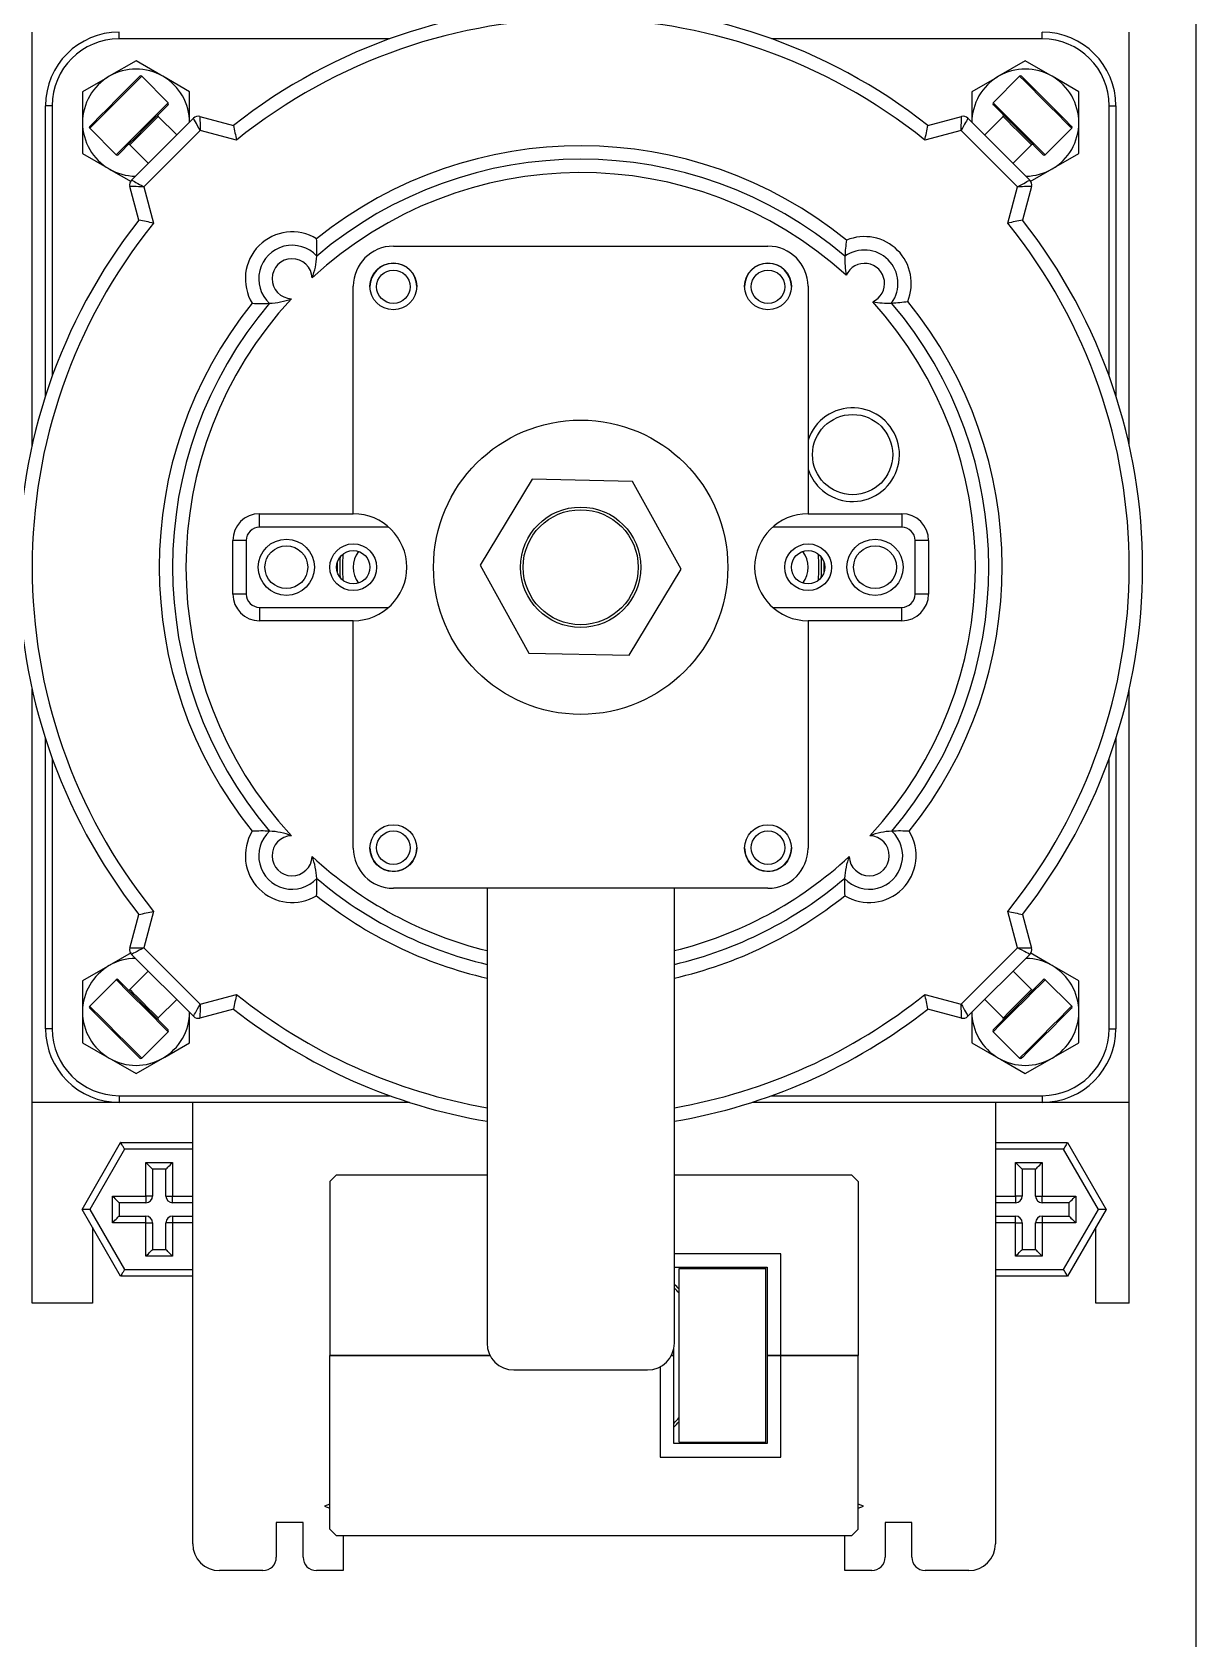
# Model space of a CAD drawing. Header units: millimetres. Extents: x 4754612 to 5801174, y 2368242 to 2777223.
# Drawn here: x 5084166.3 to 5084228.4, y 2602960.3 to 2603046 of the extents above; entities that cross this region are included whole.
import ezdxf

# ---------------------------------------------------------------- set-up
doc = ezdxf.new("R2010")
doc.units = ezdxf.units.MM
doc.header["$LTSCALE"] = 1000
doc.layers.add('(주)하나기공-LEADER', color=7, linetype='Continuous')

msp = doc.modelspace()

# ---------------------------------------------------------------- linework, layer by layer
at = {"layer": '(주)하나기공-LEADER', "color": 8, "linetype": 'ByBlock', "lineweight": -2}
for p, q in [((5084166.315, 2603023.986), (5084166.315, 2603046.05)), ((5084170.958, 2603045.693), (5084170.958, 2603046.05)), ((5084185.405, 2603045.693), (5084170.958, 2603045.693)), ((5084220.243, 2603045.693), (5084205.796, 2603045.693)), ((5084220.243, 2603045.693), (5084220.243, 2603046.05)), ((5084224.886, 2603023.986), (5084224.886, 2603046.05)), ((5084171.862, 2603044.516), (5084170.433, 2603043.691)), ((5084219.339, 2603044.516), (5084217.91, 2603043.691)), ((5084170.841, 2603042.469), (5084172.064, 2603043.692)), ((5084173.579, 2603042.278), (5084172.165, 2603043.692)), ((5084174.719, 2603042.867), (5084173.29, 2603043.691)), ((5084219.036, 2603043.692), (5084217.622, 2603042.278)), ((5084222.196, 2603042.867), (5084220.768, 2603043.691)), ((5084169.005, 2603042.867), (5084169.005, 2603041.217)), ((5084174.719, 2603041.217), (5084174.719, 2603042.867)), ((5084216.482, 2603042.867), (5084216.482, 2603041.217)), ((5084222.196, 2603041.217), (5084222.196, 2603042.867)), ((5084167.386, 2603042.121), (5084167.029, 2603042.121)), ((5084167.029, 2603026.626), (5084167.029, 2603042.121)), ((5084167.386, 2603042.121), (5084167.386, 2603027.674)), ((5084172.31, 2603041.009), (5084173.579, 2603042.278)), ((5084173.579, 2603042.177), (5084172.356, 2603040.954)), ((5084223.815, 2603042.121), (5084224.172, 2603042.121)), ((5084223.815, 2603027.674), (5084223.815, 2603042.121)), ((5084224.172, 2603042.121), (5084224.172, 2603026.626)), ((5084169.005, 2603041.217), (5084169.005, 2603039.568)), ((5084170.801, 2603039.5), (5084172.31, 2603041.009)), ((5084171.625, 2603038.153), (5084174.926, 2603041.454)), ((5084173.049, 2603041.545), (5084172.356, 2603040.853)), ((5084174.033, 2603040.561), (5084173.049, 2603041.545)), ((5084175.271, 2603041.547), (5084177.063, 2603041.066)), ((5084214.137, 2603041.066), (5084215.93, 2603041.547)), ((5084216.275, 2603041.454), (5084219.576, 2603038.153)), ((5084218.152, 2603041.545), (5084217.168, 2603040.561)), ((5084221.739, 2603041.09), (5084221.814, 2603041.015)), ((5084222.196, 2603039.568), (5084222.196, 2603041.217)), ((5084169.387, 2603040.914), (5084170.801, 2603039.5)), ((5084172.356, 2603040.853), (5084171.534, 2603040.03)), ((5084175.285, 2603040.803), (5084172.276, 2603037.794)), ((5084177.226, 2603040.283), (5084175.285, 2603040.803)), ((5084215.916, 2603040.803), (5084213.974, 2603040.283)), ((5084218.925, 2603037.794), (5084215.916, 2603040.803)), ((5084220.4, 2603039.5), (5084221.814, 2603040.914)), ((5084169.005, 2603039.568), (5084170.433, 2603038.743)), ((5084171.534, 2603040.03), (5084172.518, 2603039.046)), ((5084218.683, 2603039.046), (5084219.667, 2603040.03)), ((5084220.322, 2603039.578), (5084220.4, 2603039.5)), ((5084219.598, 2603038.068), (5084220.768, 2603038.743)), ((5084172.013, 2603036.015), (5084171.532, 2603037.808)), ((5084172.276, 2603037.794), (5084172.796, 2603035.853)), ((5084218.405, 2603035.853), (5084218.925, 2603037.794)), ((5084219.668, 2603037.808), (5084219.188, 2603036.015)), ((5084185.6, 2603034.621), (5084205.6, 2603034.621)), ((5084183.458, 2603020.336), (5084183.458, 2603032.479)), ((5084207.743, 2603032.479), (5084207.743, 2603020.336)), ((5084193.014, 2603022.175), (5084190.24, 2603017.587)), ((5084198.374, 2603022.066), (5084193.014, 2603022.175)), ((5084200.96, 2603017.37), (5084198.374, 2603022.066)), ((5084178.458, 2603019.621), (5084178.458, 2603020.336)), ((5084178.458, 2603020.336), (5084183.458, 2603020.336)), ((5084185.347, 2603019.621), (5084178.458, 2603019.621)), ((5084212.743, 2603019.621), (5084205.853, 2603019.621)), ((5084207.743, 2603020.336), (5084212.743, 2603020.336)), ((5084212.743, 2603020.336), (5084212.743, 2603019.621)), ((5084177.029, 2603016.05), (5084177.029, 2603018.907)), ((5084177.743, 2603018.907), (5084177.029, 2603018.907)), ((5084177.743, 2603018.907), (5084177.743, 2603016.05)), ((5084213.458, 2603016.05), (5084213.458, 2603018.907)), ((5084214.172, 2603018.907), (5084213.458, 2603018.907)), ((5084214.172, 2603018.907), (5084214.172, 2603016.05)), ((5084190.24, 2603017.587), (5084192.827, 2603012.891)), ((5084198.187, 2603012.783), (5084200.96, 2603017.37)), ((5084177.743, 2603016.05), (5084177.029, 2603016.05)), ((5084178.458, 2603015.336), (5084178.458, 2603014.621)), ((5084178.458, 2603015.336), (5084185.347, 2603015.336)), ((5084205.853, 2603015.336), (5084212.743, 2603015.336)), ((5084212.743, 2603014.621), (5084212.743, 2603015.336)), ((5084214.172, 2603016.05), (5084213.458, 2603016.05)), ((5084183.458, 2603014.621), (5084178.458, 2603014.621)), ((5084183.458, 2603002.479), (5084183.458, 2603014.621)), ((5084212.743, 2603014.621), (5084207.743, 2603014.621)), ((5084207.743, 2603014.621), (5084207.743, 2603002.479)), ((5084192.827, 2603012.891), (5084198.187, 2603012.783)), ((5084166.315, 2602988.907), (5084166.315, 2603010.971)), ((5084224.886, 2602988.907), (5084224.886, 2603010.971)), ((5084167.029, 2602992.836), (5084167.029, 2603008.331)), ((5084224.172, 2603008.331), (5084224.172, 2602992.836)), ((5084167.386, 2603007.283), (5084167.386, 2602992.836)), ((5084223.815, 2602992.836), (5084223.815, 2603007.283)), ((5084205.6, 2603000.336), (5084185.6, 2603000.336)), ((5084190.6, 2603000.336), (5084190.6, 2602976.05)), ((5084200.6, 2602976.05), (5084200.6, 2603000.336)), ((5084172.796, 2602999.105), (5084172.276, 2602997.163)), ((5084218.925, 2602997.163), (5084218.405, 2602999.105)), ((5084171.532, 2602997.149), (5084172.013, 2602998.942)), ((5084219.188, 2602998.942), (5084219.668, 2602997.149)), ((5084171.603, 2602996.889), (5084170.433, 2602996.214)), ((5084174.926, 2602993.503), (5084171.625, 2602996.804)), ((5084172.276, 2602997.163), (5084175.285, 2602994.154)), ((5084215.916, 2602994.154), (5084218.925, 2602997.163)), ((5084219.576, 2602996.804), (5084216.275, 2602993.503)), ((5084172.518, 2602995.911), (5084171.534, 2602994.927)), ((5084219.667, 2602994.927), (5084218.683, 2602995.911)), ((5084222.196, 2602995.39), (5084220.768, 2602996.214)), ((5084169.005, 2602995.39), (5084169.005, 2602993.74)), ((5084170.801, 2602995.457), (5084169.387, 2602994.043)), ((5084221.814, 2602994.043), (5084220.4, 2602995.457)), ((5084222.196, 2602993.74), (5084222.196, 2602995.39)), ((5084173.049, 2602993.412), (5084174.033, 2602994.396)), ((5084177.063, 2602993.891), (5084175.271, 2602993.41)), ((5084175.285, 2602994.154), (5084177.226, 2602994.674)), ((5084213.974, 2602994.674), (5084215.916, 2602994.154)), ((5084215.93, 2602993.41), (5084214.137, 2602993.891)), ((5084217.168, 2602994.396), (5084218.152, 2602993.412)), ((5084169.005, 2602993.74), (5084169.005, 2602992.09)), ((5084174.719, 2602992.09), (5084174.719, 2602993.74)), ((5084216.482, 2602993.74), (5084216.482, 2602992.09)), ((5084222.196, 2602992.09), (5084222.196, 2602993.74)), ((5084167.386, 2602992.836), (5084167.029, 2602992.836)), ((5084172.165, 2602991.265), (5084173.579, 2602992.679)), ((5084217.622, 2602992.679), (5084219.036, 2602991.265)), ((5084223.815, 2602992.836), (5084224.172, 2602992.836)), ((5084169.005, 2602992.09), (5084170.433, 2602991.266)), ((5084171.862, 2602990.441), (5084173.29, 2602991.266)), ((5084216.482, 2602992.09), (5084217.91, 2602991.266)), ((5084219.339, 2602990.441), (5084220.768, 2602991.266)), ((5084170.958, 2602988.907), (5084166.315, 2602988.907)), ((5084166.315, 2602978.193), (5084166.315, 2602988.907)), ((5084170.958, 2602989.264), (5084170.958, 2602988.907)), ((5084170.958, 2602989.264), (5084185.405, 2602989.264)), ((5084186.453, 2602988.907), (5084170.958, 2602988.907)), ((5084174.886, 2602965.336), (5084174.886, 2602988.907)), ((5084220.243, 2602988.907), (5084204.748, 2602988.907)), ((5084205.796, 2602989.264), (5084220.243, 2602989.264)), ((5084217.743, 2602988.907), (5084217.743, 2602965.336)), ((5084220.243, 2602989.264), (5084220.243, 2602988.907)), ((5084224.886, 2602988.907), (5084220.243, 2602988.907)), ((5084224.886, 2602978.193), (5084224.886, 2602988.907)), ((5084168.977, 2602983.193), (5084171.038, 2602986.764)), ((5084171.245, 2602986.407), (5084169.389, 2602983.193)), ((5084171.038, 2602986.764), (5084174.886, 2602986.764)), ((5084174.886, 2602986.407), (5084171.245, 2602986.407)), ((5084217.743, 2602986.764), (5084221.591, 2602986.764)), ((5084221.385, 2602986.407), (5084217.743, 2602986.407)), ((5084223.241, 2602983.193), (5084221.385, 2602986.407)), ((5084221.591, 2602986.764), (5084223.653, 2602983.193)), ((5084172.386, 2602983.907), (5084172.386, 2602985.693)), ((5084172.386, 2602985.693), (5084173.815, 2602985.693)), ((5084172.743, 2602985.336), (5084172.743, 2602983.907)), ((5084173.458, 2602985.336), (5084172.743, 2602985.336)), ((5084173.458, 2602983.907), (5084173.458, 2602985.336)), ((5084173.815, 2602985.693), (5084173.815, 2602983.907)), ((5084218.815, 2602985.693), (5084220.243, 2602985.693)), ((5084218.815, 2602983.907), (5084218.815, 2602985.693)), ((5084219.172, 2602985.336), (5084219.172, 2602983.907)), ((5084219.886, 2602985.336), (5084219.172, 2602985.336)), ((5084219.886, 2602983.907), (5084219.886, 2602985.336)), ((5084220.243, 2602985.693), (5084220.243, 2602983.907)), ((5084182.565, 2602985.043), (5084182.208, 2602984.686)), ((5084182.208, 2602984.686), (5084182.208, 2602975.4)), ((5084182.565, 2602985.043), (5084190.6, 2602985.043)), ((5084200.6, 2602985.043), (5084210.065, 2602985.043)), ((5084210.422, 2602984.686), (5084210.065, 2602985.043)), ((5084210.422, 2602984.686), (5084210.422, 2602975.4)), ((5084170.6, 2602982.479), (5084170.6, 2602983.907)), ((5084170.6, 2602983.907), (5084172.386, 2602983.907)), ((5084170.958, 2602983.55), (5084170.958, 2602982.836)), ((5084172.386, 2602983.55), (5084170.958, 2602983.55)), ((5084172.743, 2602983.907), (5084172.386, 2602983.907)), ((5084172.386, 2602983.907), (5084172.386, 2602983.55)), ((5084173.458, 2602983.907), (5084173.815, 2602983.907)), ((5084173.815, 2602983.55), (5084173.815, 2602983.907)), ((5084173.815, 2602983.907), (5084174.886, 2602983.907)), ((5084174.886, 2602983.55), (5084173.815, 2602983.55)), ((5084217.743, 2602983.907), (5084218.815, 2602983.907)), ((5084218.815, 2602983.55), (5084217.743, 2602983.55)), ((5084218.815, 2602983.907), (5084218.815, 2602983.55)), ((5084219.172, 2602983.907), (5084218.815, 2602983.907)), ((5084219.886, 2602983.907), (5084220.243, 2602983.907)), ((5084220.243, 2602983.907), (5084222.029, 2602983.907)), ((5084220.243, 2602983.55), (5084220.243, 2602983.907)), ((5084221.672, 2602983.55), (5084220.243, 2602983.55)), ((5084221.672, 2602982.836), (5084221.672, 2602983.55)), ((5084222.029, 2602983.907), (5084222.029, 2602982.479)), ((5084169.389, 2602983.193), (5084168.977, 2602983.193)), ((5084171.038, 2602979.621), (5084168.977, 2602983.193)), ((5084169.389, 2602983.193), (5084171.245, 2602979.979)), ((5084170.958, 2602982.836), (5084172.386, 2602982.836)), ((5084172.386, 2602982.479), (5084172.386, 2602982.836)), ((5084173.815, 2602982.836), (5084173.815, 2602982.479)), ((5084173.815, 2602982.836), (5084174.886, 2602982.836)), ((5084217.743, 2602982.836), (5084218.815, 2602982.836)), ((5084218.815, 2602982.479), (5084218.815, 2602982.836)), ((5084220.243, 2602982.836), (5084221.672, 2602982.836)), ((5084220.243, 2602982.836), (5084220.243, 2602982.479)), ((5084221.385, 2602979.979), (5084223.241, 2602983.193)), ((5084223.653, 2602983.193), (5084221.591, 2602979.621)), ((5084223.653, 2602983.193), (5084223.241, 2602983.193)), ((5084169.529, 2602982.236), (5084169.529, 2602978.193)), ((5084172.386, 2602982.479), (5084170.6, 2602982.479)), ((5084172.386, 2602980.693), (5084172.386, 2602982.479)), ((5084172.386, 2602982.479), (5084172.743, 2602982.479)), ((5084172.743, 2602982.479), (5084172.743, 2602981.05)), ((5084173.458, 2602981.05), (5084173.458, 2602982.479)), ((5084173.815, 2602982.479), (5084173.458, 2602982.479)), ((5084173.815, 2602982.479), (5084173.815, 2602980.693)), ((5084174.886, 2602982.479), (5084173.815, 2602982.479)), ((5084218.815, 2602982.479), (5084217.743, 2602982.479)), ((5084218.815, 2602980.693), (5084218.815, 2602982.479)), ((5084218.815, 2602982.479), (5084219.172, 2602982.479)), ((5084219.172, 2602982.479), (5084219.172, 2602981.05)), ((5084219.886, 2602981.05), (5084219.886, 2602982.479)), ((5084220.243, 2602982.479), (5084219.886, 2602982.479)), ((5084220.243, 2602982.479), (5084220.243, 2602980.693)), ((5084222.029, 2602982.479), (5084220.243, 2602982.479)), ((5084223.1, 2602978.193), (5084223.1, 2602982.236)), ((5084172.743, 2602981.05), (5084173.458, 2602981.05)), ((5084219.172, 2602981.05), (5084219.886, 2602981.05)), ((5084173.815, 2602980.693), (5084172.386, 2602980.693)), ((5084206.279, 2602980.829), (5084200.6, 2602980.829)), ((5084200.6, 2602980.114), (5084205.565, 2602980.114)), ((5084205.493, 2602980.043), (5084205.493, 2602980.114)), ((5084205.565, 2602980.114), (5084205.565, 2602975.4)), ((5084206.279, 2602975.4), (5084206.279, 2602980.829)), ((5084220.243, 2602980.693), (5084218.815, 2602980.693)), ((5084174.886, 2602979.621), (5084171.038, 2602979.621)), ((5084171.245, 2602979.979), (5084174.886, 2602979.979)), ((5084200.85, 2602980.043), (5084205.493, 2602980.043)), ((5084200.85, 2602970.757), (5084200.85, 2602980.043)), ((5084205.493, 2602970.757), (5084205.493, 2602980.043)), ((5084217.743, 2602979.979), (5084221.385, 2602979.979)), ((5084221.591, 2602979.621), (5084217.743, 2602979.621)), ((5084169.529, 2602978.193), (5084166.315, 2602978.193)), ((5084224.886, 2602978.193), (5084223.1, 2602978.193)), ((5084182.208, 2602975.4), (5084190.757, 2602975.4)), ((5084182.208, 2602966.114), (5084182.208, 2602975.4)), ((5084190.757, 2602975.4), (5084182.208, 2602975.4)), ((5084200.444, 2602975.4), (5084200.565, 2602975.4)), ((5084200.565, 2602975.4), (5084200.444, 2602975.4)), ((5084200.565, 2602975.4), (5084200.565, 2602975.733)), ((5084200.565, 2602970.686), (5084200.565, 2602975.4)), ((5084205.565, 2602975.4), (5084206.279, 2602975.4)), ((5084205.565, 2602975.4), (5084205.565, 2602970.686)), ((5084206.279, 2602975.4), (5084205.565, 2602975.4)), ((5084206.279, 2602975.4), (5084210.422, 2602975.4)), ((5084206.279, 2602969.971), (5084206.279, 2602975.4)), ((5084210.422, 2602975.4), (5084206.279, 2602975.4)), ((5084210.422, 2602966.114), (5084210.422, 2602975.4)), ((5084192.029, 2602974.621), (5084199.172, 2602974.621)), ((5084199.85, 2602974.793), (5084199.85, 2602969.971)), ((5084205.565, 2602970.686), (5084200.565, 2602970.686)), ((5084200.85, 2602970.757), (5084205.493, 2602970.757)), ((5084205.493, 2602970.686), (5084205.493, 2602970.757)), ((5084199.85, 2602969.971), (5084206.279, 2602969.971)), ((5084182.208, 2602967.461), (5084181.932, 2602967.347)), ((5084181.932, 2602967.347), (5084182.208, 2602967.233)), ((5084210.697, 2602967.347), (5084210.422, 2602967.461)), ((5084210.422, 2602967.233), (5084210.697, 2602967.347)), ((5084180.779, 2602966.471), (5084179.35, 2602966.471)), ((5084179.35, 2602966.471), (5084179.35, 2602964.621)), ((5084180.779, 2602964.621), (5084180.779, 2602966.471)), ((5084213.279, 2602966.471), (5084211.85, 2602966.471)), ((5084211.85, 2602966.471), (5084211.85, 2602964.621)), ((5084213.279, 2602964.621), (5084213.279, 2602966.471)), ((5084182.208, 2602966.114), (5084182.565, 2602965.757)), ((5084210.065, 2602965.757), (5084182.565, 2602965.757)), ((5084182.922, 2602965.757), (5084182.922, 2602963.907)), ((5084209.708, 2602963.907), (5084209.708, 2602965.757)), ((5084210.065, 2602965.757), (5084210.422, 2602966.114)), ((5084178.636, 2602963.907), (5084176.315, 2602963.907)), ((5084182.922, 2602963.907), (5084181.493, 2602963.907)), ((5084211.136, 2602963.907), (5084209.708, 2602963.907)), ((5084216.315, 2602963.907), (5084213.993, 2602963.907))]:
    msp.add_line(p, q, dxfattribs=at)
msp.add_lwpolyline([(5084228.443, 2602958.907), (5084035.586, 2602958.907), (5084035.586, 2603061.764), (5084035.586, 2603063.907), (5084228.443, 2603063.907), (5084228.443, 2603061.764)], close=True, dxfattribs=at)
for points in [[(5084173.29, 2603043.691), (5084173.189, 2603043.75), (5084171.862, 2603044.516)], [(5084220.768, 2603043.691), (5084220.666, 2603043.75), (5084219.339, 2603044.516)], [(5084170.433, 2603043.691), (5084170.332, 2603043.633), (5084169.005, 2603042.867)], [(5084172.165, 2603043.692), (5084172.165, 2603043.692), (5084172.068, 2603043.595), (5084171.797, 2603043.324), (5084171.387, 2603042.915), (5084170.896, 2603042.423)], [(5084217.91, 2603043.691), (5084217.809, 2603043.633), (5084216.482, 2603042.867)], [(5084221.814, 2603040.914), (5084221.736, 2603040.992), (5084221.481, 2603041.247), (5084221.084, 2603041.644), (5084220.598, 2603042.13), (5084220.088, 2603042.639), (5084219.624, 2603043.104), (5084219.268, 2603043.46), (5084219.069, 2603043.659), (5084219.036, 2603043.692)], [(5084219.137, 2603043.692), (5084219.168, 2603043.661), (5084219.361, 2603043.468), (5084219.704, 2603043.125), (5084220.151, 2603042.678), (5084220.642, 2603042.187), (5084221.111, 2603041.718), (5084221.493, 2603041.336), (5084221.739, 2603041.09)], [(5084169.387, 2603041.015), (5084169.408, 2603041.036), (5084169.583, 2603041.211), (5084169.912, 2603041.54), (5084170.351, 2603041.979), (5084170.841, 2603042.469)], [(5084170.896, 2603042.423), (5084170.388, 2603041.915), (5084169.932, 2603041.459), (5084169.591, 2603041.118), (5084169.409, 2603040.936), (5084169.387, 2603040.914)], [(5084217.622, 2603042.278), (5084217.654, 2603042.245), (5084217.854, 2603042.045), (5084218.21, 2603041.689), (5084218.674, 2603041.225), (5084219.184, 2603040.716), (5084219.67, 2603040.23), (5084220.067, 2603039.832), (5084220.322, 2603039.578)], [(5084220.299, 2603039.5), (5084220.223, 2603039.575), (5084219.978, 2603039.82), (5084219.595, 2603040.203), (5084219.127, 2603040.672), (5084218.636, 2603041.163), (5084218.189, 2603041.61), (5084217.846, 2603041.953), (5084217.653, 2603042.145), (5084217.622, 2603042.177)], [(5084175.285, 2603040.803), (5084175.215, 2603040.93), (5084175.148, 2603041.052), (5084175.086, 2603041.165), (5084175.031, 2603041.263), (5084174.987, 2603041.344), (5084174.953, 2603041.405), (5084174.933, 2603041.442), (5084174.926, 2603041.454)], [(5084175.271, 2603041.547), (5084175.271, 2603041.532), (5084175.272, 2603041.49), (5084175.273, 2603041.421), (5084175.275, 2603041.329), (5084175.277, 2603041.216), (5084175.28, 2603041.088), (5084175.282, 2603040.948), (5084175.285, 2603040.803)], [(5084215.916, 2603040.803), (5084215.918, 2603040.948), (5084215.921, 2603041.088), (5084215.924, 2603041.216), (5084215.926, 2603041.329), (5084215.928, 2603041.421), (5084215.929, 2603041.49), (5084215.93, 2603041.532), (5084215.93, 2603041.547)], [(5084216.275, 2603041.454), (5084216.269, 2603041.444), (5084216.253, 2603041.415), (5084216.227, 2603041.367), (5084216.191, 2603041.302), (5084216.147, 2603041.222), (5084216.095, 2603041.129), (5084216.039, 2603041.026), (5084215.978, 2603040.916), (5084215.916, 2603040.803)], [(5084219.667, 2603040.03), (5084219.625, 2603040.073), (5084219.474, 2603040.223), (5084219.238, 2603040.459), (5084218.952, 2603040.746), (5084218.659, 2603041.038), (5084218.405, 2603041.293), (5084218.227, 2603041.471), (5084218.153, 2603041.544), (5084218.152, 2603041.545)], [(5084172.356, 2603040.954), (5084171.867, 2603040.464), (5084171.428, 2603040.025), (5084171.098, 2603039.696), (5084170.924, 2603039.521), (5084170.902, 2603039.5)], [(5084220.768, 2603038.743), (5084220.869, 2603038.801), (5084222.196, 2603039.568)], [(5084170.433, 2603038.743), (5084170.535, 2603038.684), (5084171.603, 2603038.068)], [(5084172.276, 2603037.794), (5084172.131, 2603037.797), (5084171.991, 2603037.799), (5084171.863, 2603037.802), (5084171.75, 2603037.804), (5084171.658, 2603037.806), (5084171.589, 2603037.807), (5084171.547, 2603037.808), (5084171.532, 2603037.808)], [(5084171.625, 2603038.153), (5084171.635, 2603038.148), (5084171.664, 2603038.131), (5084171.712, 2603038.105), (5084171.777, 2603038.069), (5084171.857, 2603038.025), (5084171.95, 2603037.973), (5084172.053, 2603037.917), (5084172.163, 2603037.856), (5084172.276, 2603037.794)], [(5084218.925, 2603037.794), (5084219.038, 2603037.856), (5084219.148, 2603037.917), (5084219.251, 2603037.973), (5084219.344, 2603038.025), (5084219.424, 2603038.069), (5084219.489, 2603038.105), (5084219.537, 2603038.131), (5084219.566, 2603038.148), (5084219.576, 2603038.153)], [(5084219.668, 2603037.808), (5084219.657, 2603037.808), (5084219.624, 2603037.807), (5084219.569, 2603037.806), (5084219.495, 2603037.805), (5084219.403, 2603037.803), (5084219.297, 2603037.801), (5084219.179, 2603037.799), (5084219.054, 2603037.796), (5084218.925, 2603037.794)], [(5084171.532, 2602997.149), (5084171.547, 2602997.149), (5084171.589, 2602997.15), (5084171.658, 2602997.151), (5084171.75, 2602997.153), (5084171.863, 2602997.155), (5084171.991, 2602997.158), (5084172.131, 2602997.161), (5084172.276, 2602997.163)], [(5084172.276, 2602997.163), (5084172.149, 2602997.093), (5084172.027, 2602997.026), (5084171.914, 2602996.964), (5084171.815, 2602996.909), (5084171.735, 2602996.865), (5084171.674, 2602996.831), (5084171.637, 2602996.811), (5084171.625, 2602996.804)], [(5084218.925, 2602997.163), (5084219.07, 2602997.161), (5084219.21, 2602997.158), (5084219.338, 2602997.155), (5084219.451, 2602997.153), (5084219.543, 2602997.151), (5084219.612, 2602997.15), (5084219.654, 2602997.149), (5084219.668, 2602997.149)], [(5084219.576, 2602996.804), (5084219.564, 2602996.811), (5084219.526, 2602996.831), (5084219.466, 2602996.865), (5084219.385, 2602996.909), (5084219.287, 2602996.964), (5084219.174, 2602997.026), (5084219.052, 2602997.093), (5084218.925, 2602997.163)], [(5084220.768, 2602996.214), (5084220.666, 2602996.273), (5084219.598, 2602996.889)], [(5084170.433, 2602996.214), (5084170.332, 2602996.156), (5084169.005, 2602995.39)], [(5084173.579, 2602992.679), (5084173.578, 2602992.681), (5084173.46, 2602992.798), (5084173.171, 2602993.087), (5084172.75, 2602993.509), (5084172.253, 2602994.006), (5084171.747, 2602994.511), (5084171.302, 2602994.957), (5084170.976, 2602995.283), (5084170.814, 2602995.444), (5084170.801, 2602995.457)], [(5084170.902, 2602995.457), (5084170.915, 2602995.445), (5084171.071, 2602995.289), (5084171.384, 2602994.975), (5084171.814, 2602994.546), (5084172.301, 2602994.059), (5084172.78, 2602993.58), (5084173.186, 2602993.173), (5084173.464, 2602992.895), (5084173.578, 2602992.782), (5084173.579, 2602992.78)], [(5084171.534, 2602994.927), (5084171.562, 2602994.898), (5084171.697, 2602994.764), (5084171.922, 2602994.539), (5084172.203, 2602994.257), (5084172.498, 2602993.963), (5084172.761, 2602993.7), (5084172.953, 2602993.508), (5084173.044, 2602993.417), (5084173.049, 2602993.412)], [(5084217.622, 2602992.78), (5084217.686, 2602992.845), (5084217.92, 2602993.079), (5084218.295, 2602993.453), (5084218.759, 2602993.918), (5084219.251, 2602994.409), (5084219.703, 2602994.862), (5084220.055, 2602995.214), (5084220.259, 2602995.418), (5084220.299, 2602995.457)], [(5084220.4, 2602995.457), (5084220.359, 2602995.416), (5084220.147, 2602995.204), (5084219.782, 2602994.839), (5084219.312, 2602994.37), (5084218.802, 2602993.859), (5084218.32, 2602993.377), (5084217.931, 2602992.989), (5084217.688, 2602992.746), (5084217.622, 2602992.679)], [(5084218.152, 2602993.412), (5084218.153, 2602993.412), (5084218.22, 2602993.48), (5084218.392, 2602993.652), (5084218.644, 2602993.903), (5084218.935, 2602994.195), (5084219.223, 2602994.483), (5084219.463, 2602994.723), (5084219.619, 2602994.879), (5084219.667, 2602994.927)], [(5084169.387, 2602994.043), (5084169.4, 2602994.03), (5084169.562, 2602993.868), (5084169.887, 2602993.543), (5084170.333, 2602993.097), (5084170.838, 2602992.592), (5084171.335, 2602992.095), (5084171.757, 2602991.673), (5084172.046, 2602991.384), (5084172.163, 2602991.267), (5084172.165, 2602991.265)], [(5084172.064, 2602991.265), (5084172.062, 2602991.267), (5084171.949, 2602991.38), (5084171.671, 2602991.658), (5084171.265, 2602992.064), (5084170.786, 2602992.543), (5084170.299, 2602993.03), (5084169.869, 2602993.46), (5084169.555, 2602993.774), (5084169.4, 2602993.929), (5084169.387, 2602993.942)], [(5084174.926, 2602993.503), (5084174.933, 2602993.515), (5084174.953, 2602993.552), (5084174.987, 2602993.613), (5084175.031, 2602993.694), (5084175.086, 2602993.792), (5084175.148, 2602993.905), (5084175.215, 2602994.027), (5084175.285, 2602994.154)], [(5084175.285, 2602994.154), (5084175.282, 2602994.009), (5084175.28, 2602993.869), (5084175.277, 2602993.741), (5084175.275, 2602993.628), (5084175.273, 2602993.536), (5084175.272, 2602993.467), (5084175.271, 2602993.425), (5084175.271, 2602993.41)], [(5084215.93, 2602993.41), (5084215.93, 2602993.422), (5084215.929, 2602993.455), (5084215.928, 2602993.51), (5084215.927, 2602993.584), (5084215.925, 2602993.676), (5084215.923, 2602993.782), (5084215.921, 2602993.9), (5084215.918, 2602994.025), (5084215.916, 2602994.154)], [(5084215.916, 2602994.154), (5084215.978, 2602994.041), (5084216.039, 2602993.931), (5084216.095, 2602993.828), (5084216.147, 2602993.735), (5084216.191, 2602993.655), (5084216.227, 2602993.59), (5084216.253, 2602993.542), (5084216.269, 2602993.513), (5084216.275, 2602993.503)], [(5084219.036, 2602991.265), (5084219.103, 2602991.332), (5084219.346, 2602991.575), (5084219.734, 2602991.963), (5084220.216, 2602992.445), (5084220.726, 2602992.955), (5084221.196, 2602993.425), (5084221.561, 2602993.79), (5084221.773, 2602994.002), (5084221.814, 2602994.043)], [(5084221.814, 2602993.942), (5084221.774, 2602993.903), (5084221.57, 2602993.698), (5084221.218, 2602993.346), (5084220.766, 2602992.894), (5084220.274, 2602992.402), (5084219.81, 2602991.938), (5084219.435, 2602991.563), (5084219.201, 2602991.329), (5084219.137, 2602991.265)], [(5084170.433, 2602991.266), (5084170.535, 2602991.207), (5084171.862, 2602990.441)], [(5084173.29, 2602991.266), (5084173.392, 2602991.324), (5084174.719, 2602992.09)], [(5084217.91, 2602991.266), (5084218.012, 2602991.207), (5084219.339, 2602990.441)], [(5084220.768, 2602991.266), (5084220.869, 2602991.324), (5084222.196, 2602992.09)], [(5084171.245, 2602986.407), (5084171.204, 2602986.477), (5084171.166, 2602986.544), (5084171.13, 2602986.606), (5084171.099, 2602986.66), (5084171.073, 2602986.704), (5084171.054, 2602986.737), (5084171.042, 2602986.757), (5084171.038, 2602986.764)], [(5084221.591, 2602986.764), (5084221.588, 2602986.759), (5084221.579, 2602986.743), (5084221.563, 2602986.716), (5084221.543, 2602986.681), (5084221.517, 2602986.637), (5084221.488, 2602986.586), (5084221.455, 2602986.529), (5084221.421, 2602986.469), (5084221.385, 2602986.407)], [(5084172.743, 2602985.336), (5084172.736, 2602985.343), (5084172.716, 2602985.363), (5084172.683, 2602985.396), (5084172.639, 2602985.44), (5084172.585, 2602985.494), (5084172.523, 2602985.556), (5084172.456, 2602985.623), (5084172.386, 2602985.693)], [(5084173.458, 2602985.336), (5084173.464, 2602985.343), (5084173.485, 2602985.363), (5084173.518, 2602985.396), (5084173.562, 2602985.44), (5084173.616, 2602985.494), (5084173.678, 2602985.556), (5084173.745, 2602985.623), (5084173.815, 2602985.693)], [(5084219.172, 2602985.336), (5084219.165, 2602985.343), (5084219.145, 2602985.363), (5084219.112, 2602985.396), (5084219.067, 2602985.44), (5084219.013, 2602985.494), (5084218.951, 2602985.556), (5084218.884, 2602985.623), (5084218.815, 2602985.693)], [(5084219.886, 2602985.336), (5084219.893, 2602985.343), (5084219.913, 2602985.363), (5084219.946, 2602985.396), (5084219.991, 2602985.44), (5084220.045, 2602985.494), (5084220.107, 2602985.556), (5084220.174, 2602985.623), (5084220.243, 2602985.693)], [(5084170.6, 2602983.907), (5084170.67, 2602983.837), (5084170.737, 2602983.77), (5084170.799, 2602983.709), (5084170.853, 2602983.655), (5084170.897, 2602983.61), (5084170.93, 2602983.577), (5084170.951, 2602983.557), (5084170.958, 2602983.55)], [(5084221.672, 2602983.55), (5084221.679, 2602983.557), (5084221.699, 2602983.577), (5084221.732, 2602983.61), (5084221.776, 2602983.655), (5084221.831, 2602983.709), (5084221.892, 2602983.77), (5084221.959, 2602983.837), (5084222.029, 2602983.907)], [(5084170.6, 2602982.479), (5084170.67, 2602982.548), (5084170.737, 2602982.615), (5084170.799, 2602982.677), (5084170.853, 2602982.731), (5084170.897, 2602982.775), (5084170.93, 2602982.808), (5084170.951, 2602982.829), (5084170.958, 2602982.836)], [(5084221.672, 2602982.836), (5084221.679, 2602982.829), (5084221.699, 2602982.808), (5084221.732, 2602982.775), (5084221.776, 2602982.731), (5084221.831, 2602982.677), (5084221.892, 2602982.615), (5084221.959, 2602982.548), (5084222.029, 2602982.479)], [(5084172.386, 2602980.693), (5084172.456, 2602980.762), (5084172.523, 2602980.829), (5084172.585, 2602980.891), (5084172.639, 2602980.945), (5084172.683, 2602980.99), (5084172.716, 2602981.023), (5084172.736, 2602981.043), (5084172.743, 2602981.05)], [(5084173.815, 2602980.693), (5084173.745, 2602980.762), (5084173.678, 2602980.829), (5084173.616, 2602980.891), (5084173.562, 2602980.945), (5084173.518, 2602980.99), (5084173.485, 2602981.023), (5084173.464, 2602981.043), (5084173.458, 2602981.05)], [(5084218.815, 2602980.693), (5084218.884, 2602980.762), (5084218.951, 2602980.829), (5084219.013, 2602980.891), (5084219.067, 2602980.945), (5084219.112, 2602980.99), (5084219.145, 2602981.023), (5084219.165, 2602981.043), (5084219.172, 2602981.05)], [(5084220.243, 2602980.693), (5084220.174, 2602980.762), (5084220.107, 2602980.829), (5084220.045, 2602980.891), (5084219.991, 2602980.945), (5084219.946, 2602980.99), (5084219.913, 2602981.023), (5084219.893, 2602981.043), (5084219.886, 2602981.05)], [(5084171.245, 2602979.979), (5084171.204, 2602979.909), (5084171.166, 2602979.842), (5084171.13, 2602979.78), (5084171.099, 2602979.726), (5084171.073, 2602979.682), (5084171.054, 2602979.649), (5084171.042, 2602979.628), (5084171.038, 2602979.621)], [(5084221.591, 2602979.621), (5084221.587, 2602979.628), (5084221.575, 2602979.649), (5084221.556, 2602979.682), (5084221.531, 2602979.726), (5084221.499, 2602979.78), (5084221.464, 2602979.842), (5084221.425, 2602979.909), (5084221.385, 2602979.979)]]:
    msp.add_lwpolyline(points, dxfattribs=at)
for centre, radius in [((5084185.6, 2603032.479), 1.25), ((5084185.6, 2603032.453), 0.893), ((5084205.6, 2603032.479), 1.25), ((5084205.6, 2603032.453), 0.893), ((5084210.119, 2603023.492), 2.143), ((5084195.6, 2603017.479), 7.857), ((5084195.6, 2603017.479), 3.214), ((5084195.6, 2603017.479), 3.071), ((5084179.886, 2603017.479), 1.5), ((5084183.458, 2603017.479), 1.25), ((5084207.743, 2603017.479), 1.25), ((5084211.315, 2603017.479), 1.5), ((5084179.886, 2603017.479), 1.143), ((5084183.458, 2603017.479), 0.893), ((5084207.743, 2603017.479), 0.893), ((5084211.315, 2603017.479), 1.143), ((5084185.6, 2603002.479), 1.25), ((5084185.6, 2603002.504), 0.893), ((5084205.6, 2603002.479), 1.25), ((5084205.6, 2603002.504), 0.893)]:
    msp.add_circle(centre, radius, dxfattribs=at)
for centre, radius, start, end in [((5084195.6, 2603017.479), 30, 51.83714, 128.16286), ((5084195.6, 2603017.479), 29.286, 51.14106, 128.85894), ((5084170.958, 2603042.121), 3.929, 90, 180), ((5084170.958, 2603042.121), 3.571, 90, 180), ((5084220.243, 2603042.121), 3.929, 0, 90), ((5084220.243, 2603042.121), 3.571, 0, 90), ((5084171.862, 2603041.217), 2.857, 120, 180), ((5084171.862, 2603041.217), 2.857, 60, 120), ((5084172.114, 2603043.641), 0.0714, 45, 135), ((5084171.862, 2603041.217), 2.857, 0, 60), ((5084219.339, 2603041.217), 2.857, 120, 180), ((5084219.339, 2603041.217), 2.857, 60, 120), ((5084219.086, 2603043.641), 0.0714, 45, 135), ((5084219.339, 2603041.217), 2.857, 0, 60), ((5084173.529, 2603042.227), 0.0714, 315, 45), ((5084217.672, 2603042.227), 0.0714, 135, 225), ((5084171.862, 2603041.217), 2.857, 180, 240), ((5084169.437, 2603040.965), 0.0714, 135, 225), ((5084173.099, 2603041.596), 0.0714, 135, 225), ((5084175.179, 2603041.202), 0.357, 75, 135), ((5084296.508, 2603065.512), 121.92, 191.56663, 191.94255), ((5084082.662, 2603068.015), 134.209, 348.07503, 348.41653), ((5084216.022, 2603041.202), 0.357, 45, 105), ((5084218.102, 2603041.596), 0.0714, 315, 45), ((5084219.339, 2603041.217), 2.857, 300, 0), ((5084221.763, 2603040.965), 0.0714, 315, 45), ((5084170.852, 2603039.55), 0.0714, 225, 315), ((5084171.483, 2603039.98), 0.0714, 45, 135), ((5084195.6, 2603017.479), 22.5, 50.89656, 128.79694), ((5084219.718, 2603039.98), 0.0714, 45, 135), ((5084220.349, 2603039.55), 0.0714, 225, 315), ((5084171.862, 2603041.217), 2.857, 240, 269.40056), ((5084195.6, 2603017.479), 21.071, 47.724, 132.86429), ((5084195.6, 2603017.479), 21.786, 49.64095, 130.30231), ((5084219.339, 2603041.217), 2.857, 270.59944, 300), ((5084171.877, 2603037.9), 0.357, 135, 195), ((5084219.324, 2603037.9), 0.357, 345, 45), ((5084195.6, 2603017.479), 30, 141.83714, 218.16286), ((5084144.783, 2602903.192), 135.586, 78.07658, 78.41461), ((5084246.409, 2602903.232), 135.545, 101.58534, 101.92347), ((5084195.6, 2603017.479), 30, 321.83714, 38.16286), ((5084195.6, 2603017.479), 29.286, 141.14106, 218.85894), ((5084180.196, 2603032.883), 2.5, 58.475, 211.525), ((5084174.11, 2603034.504), 7.411, 356.82238, 3.94888), ((5084210.753, 2603032.631), 2.5, 337.39269, 112.60731), ((5084195.6, 2603017.479), 29.286, 321.14106, 38.85894), ((5084180.196, 2603032.883), 1.786, 42.65115, 227.34885), ((5084185.6, 2603032.479), 2.143, 90, 180), ((5084205.6, 2603032.479), 2.143, 0, 90), ((5084218.047, 2603033.704), 8.347, 171.49561, 177.42506), ((5084210.753, 2603032.631), 1.786, 324.2069, 125.7931), ((5084180.196, 2603032.883), 1.071, 2.13073, 267.86927), ((5084177.759, 2603034.261), 3.754, 339.1237, 357.43991), ((5084185.6, 2603032.453), 1.25, 0.59085, 179.40931), ((5084205.6, 2603032.453), 1.25, 0.58904, 179.41096), ((5084213.982, 2603033.855), 4.279, 177.00066, 190.58193), ((5084210.753, 2603032.631), 1.071, 294.1725, 155.8275), ((5084195.6, 2603017.479), 22.5, 141.20306, 218.79694), ((5084195.6, 2603017.479), 21.786, 139.69769, 220.30231), ((5084195.6, 2603017.479), 21.071, 137.13571, 222.86429), ((5084178.575, 2603038.97), 7.411, 266.05122, 273.17719), ((5084178.817, 2603035.327), 3.76, 272.57616, 290.86023), ((5084195.6, 2603017.479), 21.071, 317.13571, 42.276), ((5084211.977, 2603035.862), 4.281, 259.42184, 272.99589), ((5084211.83, 2603039.889), 8.31, 272.56193, 278.51779), ((5084195.6, 2603017.479), 21.786, 319.69769, 40.35905), ((5084195.6, 2603017.479), 22.5, 321.20306, 39.10344), ((5084210.119, 2603023.492), 2.5, 225, 161.82347), ((5084210.119, 2603023.492), 2.5, 198.17653, 225), ((5084178.458, 2603018.907), 1.429, 90, 180), ((5084178.458, 2603018.907), 0.714, 90, 180), ((5084183.458, 2603017.479), 2.857, 270, 90), ((5084207.743, 2603017.479), 2.857, 90, 270), ((5084212.743, 2603018.907), 1.429, 0, 90), ((5084212.743, 2603018.907), 0.714, 0, 90), ((5084195.6, 2603017.479), 12.857, 177.54328, 182.45672), ((5084195.6, 2603017.479), 12.714, 176.83607, 183.16393), ((5084184.886, 2603017.479), 1.429, 143.58009, 216.41991), ((5084206.315, 2603017.479), 1.429, 323.58009, 36.41991), ((5084195.6, 2603017.479), 12.714, 356.83607, 3.16393), ((5084195.6, 2603017.479), 12.857, 357.54328, 2.45672), ((5084195.6, 2603017.479), 13, 178.85991, 181.14009), ((5084195.6, 2603017.479), 13, 358.85991, 1.14009), ((5084178.458, 2603016.05), 1.429, 180, 270), ((5084178.458, 2603016.05), 0.714, 180, 270), ((5084212.743, 2603016.05), 1.429, 270, 0), ((5084212.743, 2603016.05), 0.714, 270, 0), ((5084180.196, 2603002.074), 2.5, 148.475, 301.525), ((5084178.575, 2602996.003), 7.395, 86.81502, 93.95663), ((5084180.196, 2603002.074), 1.786, 132.65115, 317.34885), ((5084178.817, 2602999.632), 3.759, 69.13651, 87.42714), ((5084211.005, 2603002.074), 1.786, 222.65115, 47.34885), ((5084211.005, 2603002.074), 2.5, 238.475, 31.525), ((5084212.383, 2602999.634), 3.757, 92.56717, 110.86917), ((5084212.626, 2602996.003), 7.395, 86.04336, 93.18499), ((5084180.196, 2603002.074), 1.071, 92.13073, 357.86927), ((5084185.6, 2603002.479), 2.143, 180, 270), ((5084185.6, 2603002.504), 1.25, 180.58744, 225), ((5084185.6, 2603002.504), 1.25, 225, 359.41272), ((5084205.6, 2603002.504), 1.25, 180.57675, 225), ((5084205.6, 2603002.504), 1.25, 225, 359.42411), ((5084205.6, 2603002.479), 2.143, 270, 0), ((5084211.005, 2603002.074), 1.071, 182.13073, 87.86927), ((5084177.759, 2603000.696), 3.753, 2.55895, 20.87743), ((5084195.6, 2603017.479), 21.071, 227.13571, 256.27346), ((5084195.6, 2603017.479), 21.071, 283.72654, 312.86429), ((5084213.447, 2603000.695), 3.759, 159.13571, 177.42791), ((5084174.111, 2603000.453), 7.409, 356.05035, 3.17839), ((5084195.6, 2603017.479), 21.786, 229.69769, 256.73188), ((5084195.6, 2603017.479), 21.786, 283.26812, 310.30231), ((5084217.035, 2603000.453), 7.355, 176.79558, 183.97635), ((5084195.6, 2603017.479), 22.5, 231.20306, 257.16041), ((5084195.6, 2603017.479), 22.5, 282.83959, 308.79694), ((5084145.69, 2603127.408), 131.136, 281.57968, 281.92918), ((5084245.503, 2603127.368), 131.095, 258.07077, 258.42038), ((5084171.862, 2602993.74), 2.857, 90.59944, 120), ((5084171.877, 2602997.057), 0.357, 165, 225), ((5084219.339, 2602993.74), 2.857, 60, 89.40056), ((5084219.324, 2602997.057), 0.357, 315, 15), ((5084171.862, 2602993.74), 2.857, 120, 180), ((5084219.339, 2602993.74), 2.857, 0, 60), ((5084170.852, 2602995.407), 0.0714, 45, 135), ((5084171.483, 2602994.977), 0.0714, 225, 315), ((5084219.718, 2602994.977), 0.0714, 225, 315), ((5084220.349, 2602995.407), 0.0714, 45, 135), ((5084169.437, 2602993.992), 0.0714, 135, 225), ((5084296.837, 2602969.377), 122.256, 168.05799, 168.43287), ((5084195.6, 2603017.479), 30, 231.83714, 260.40593), ((5084195.6, 2603017.479), 29.286, 231.14106, 260.16964), ((5084195.6, 2603017.479), 29.286, 279.83036, 308.85894), ((5084195.6, 2603017.479), 30, 279.59407, 308.16286), ((5084081.922, 2602966.788), 134.965, 11.5844, 11.92399), ((5084221.763, 2602993.992), 0.0714, 315, 45), ((5084171.862, 2602993.74), 2.857, 180, 240), ((5084173.099, 2602993.361), 0.0714, 135, 225), ((5084171.862, 2602993.74), 2.857, 300, 0), ((5084175.179, 2602993.755), 0.357, 225, 285), ((5084216.022, 2602993.755), 0.357, 255, 315), ((5084219.339, 2602993.74), 2.857, 180, 240), ((5084218.102, 2602993.361), 0.0714, 315, 45), ((5084219.339, 2602993.74), 2.857, 300, 0), ((5084170.958, 2602992.836), 3.929, 180, 270), ((5084170.958, 2602992.836), 3.571, 180, 270), ((5084173.529, 2602992.73), 0.0714, 315, 45), ((5084217.672, 2602992.73), 0.0714, 135, 225), ((5084220.243, 2602992.836), 3.571, 270, 0), ((5084220.243, 2602992.836), 3.929, 270, 0), ((5084171.862, 2602993.74), 2.857, 240, 300), ((5084172.114, 2602991.316), 0.0714, 225, 315), ((5084219.339, 2602993.74), 2.857, 240, 300), ((5084219.086, 2602991.316), 0.0714, 225, 315), ((5084172.386, 2602983.907), 0.357, 270, 0), ((5084173.815, 2602983.907), 0.357, 180, 270), ((5084218.815, 2602983.907), 0.357, 270, 0), ((5084220.243, 2602983.907), 0.357, 180, 270), ((5084172.386, 2602982.479), 0.357, 0, 90), ((5084173.815, 2602982.479), 0.357, 90, 180), ((5084218.815, 2602982.479), 0.357, 0, 90), ((5084220.243, 2602982.479), 0.357, 90, 180), ((5084196.922, 2602975.4), 5.286, 41.99157, 45.89736), ((5084196.922, 2602975.4), 5.143, 40.19176, 44.33403), ((5084192.029, 2602976.05), 1.429, 180, 270), ((5084199.172, 2602976.05), 1.429, 270, 0), ((5084196.922, 2602975.4), 5.143, 315.09947, 319.80824), ((5084196.922, 2602975.4), 5.286, 313.56596, 318.00843), ((5084176.315, 2602965.336), 1.429, 180, 270), ((5084216.315, 2602965.336), 1.429, 270, 0), ((5084178.636, 2602964.621), 0.714, 270, 0), ((5084181.493, 2602964.621), 0.714, 180, 270), ((5084211.136, 2602964.621), 0.714, 270, 0), ((5084213.993, 2602964.621), 0.714, 180, 270)]:
    msp.add_arc(centre, radius, start, end, dxfattribs=at)

doc.saveas('drawing.dxf')
